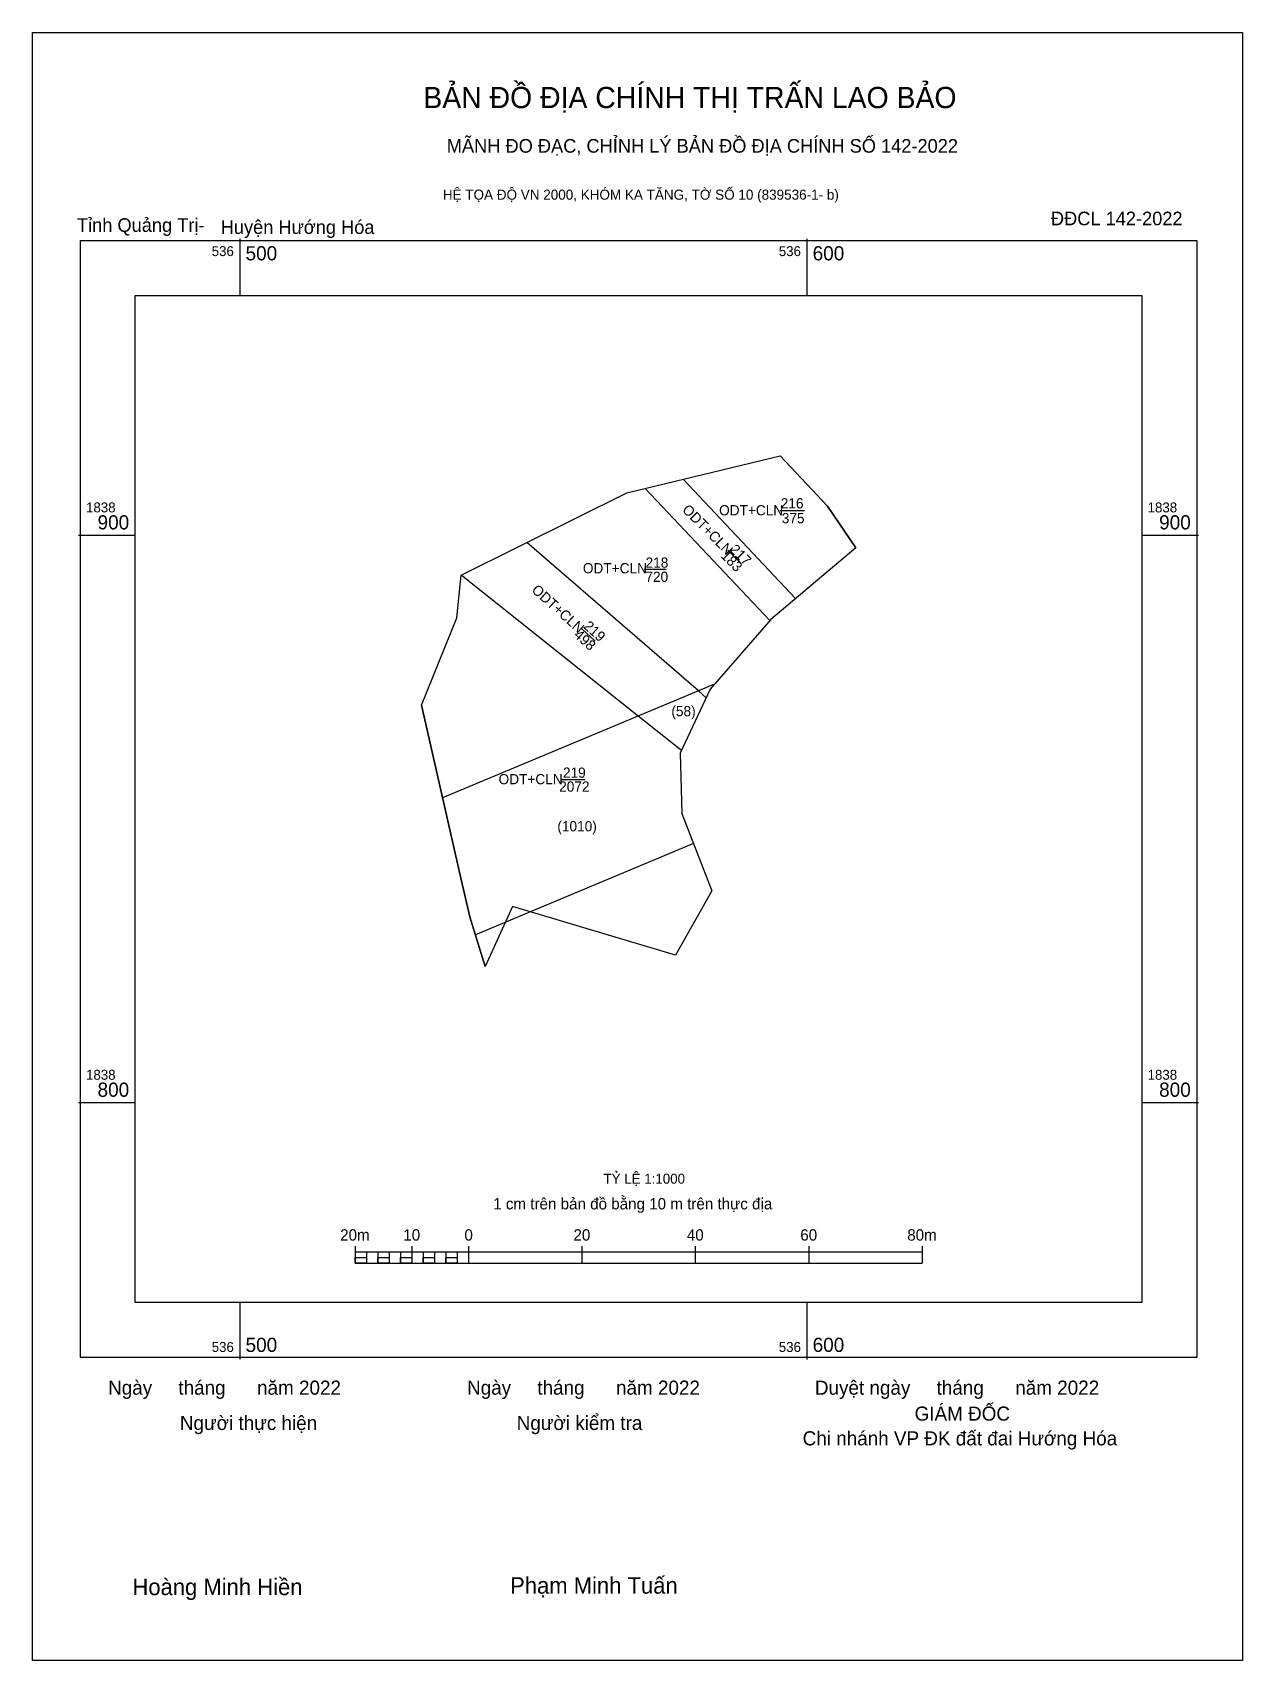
# Model space of a CAD drawing. Extents: x 535641 to 536677, y 1837730 to 1838989.
# Drawn here: x 536463.4 to 536676.8, y 1838701.7 to 1838988.6 of the extents above.
import ezdxf

# ---------------------------------------------------------------- set-up
doc = ezdxf.new("R2010")
doc.units = 0
for name, color, linetype in [('Level 1', 7, 'Continuous'), ('Level 10', 7, 'Continuous'), ('Level 15', 7, 'Continuous'), ('Level 6', 7, 'Continuous'), ('Level 62', 7, 'Continuous'), ('Level 63', 7, 'Continuous'), ('Level 9', 7, 'Continuous')]:
    doc.layers.add(name, color=color, linetype=linetype)

msp = doc.modelspace()

# ---------------------------------------------------------------- linework, layer by layer
at = {"layer": 'Level 1'}
msp.add_line((536580.01, 1838845.62), (536541.53, 1838829.57), dxfattribs=at)
msp.add_lwpolyline([(536583.71, 1838873.7), (536535.74, 1838853.7)], dxfattribs=at)
at = {"layer": 'Level 10'}
msp.add_lwpolyline([(536595.29, 1838913.98), (536603.63, 1838905.07), (536608.62, 1838897.75), (536593.62, 1838885.14), (536582.95, 1838872.83), (536577.61, 1838861.54), (536577.96, 1838850.95), (536583.22, 1838837.3), (536576.83, 1838825.95), (536548.09, 1838834.56), (536543.25, 1838823.96), (536540.56, 1838832.7), (536538.87, 1838840.06), (536532, 1838870), (536538.24, 1838885.42), (536539, 1838892.94), (536559.27, 1838903), (536568.23, 1838907.44)], close=True, dxfattribs=at)
at = {"layer": 'Level 15'}
msp.add_lwpolyline([(536463.44, 1838988.57), (536676.79, 1838988.57), (536676.79, 1838701.65), (536463.44, 1838701.65)], close=True, dxfattribs=at)
at = {"layer": 'Level 6'}
for points in [[(536608.62, 1838897.75), (536603.63, 1838905.07), (536595.29, 1838913.98)], [(536532, 1838870), (536538.87, 1838840.06)], [(536538.87, 1838840.06), (536540.56, 1838832.7), (536543.25, 1838823.96)]]:
    msp.add_lwpolyline(points, dxfattribs=at)
at = {"layer": 'Level 62'}
msp.add_lwpolyline([(536481.55, 1838942.23), (536659.07, 1838942.23), (536659.07, 1838764.72), (536481.55, 1838764.72)], close=True, dxfattribs=at)
at = {"layer": 'Level 63'}
for p, q in [((536500, 1838952.23), (536500, 1838942.23)), ((536600, 1838952.23), (536600, 1838942.23)), ((536471.55, 1838900), (536481.55, 1838900)), ((536659.07, 1838900), (536669.07, 1838900)), ((536471.55, 1838800), (536481.55, 1838800)), ((536659.07, 1838800), (536669.07, 1838800)), ((536520.31, 1838774.65), (536520.31, 1838771.65)), ((536520.31, 1838773.65), (536620.31, 1838773.65)), ((536522.31, 1838773.65), (536522.31, 1838771.65)), ((536524.31, 1838773.65), (536524.31, 1838771.65)), ((536526.31, 1838773.65), (536526.31, 1838771.65)), ((536528.31, 1838773.65), (536528.31, 1838771.65)), ((536530.31, 1838774.65), (536530.31, 1838771.65)), ((536530.31, 1838773.65), (536530.31, 1838771.65)), ((536532.31, 1838773.65), (536532.31, 1838771.65)), ((536534.31, 1838773.65), (536534.31, 1838771.65)), ((536536.31, 1838773.65), (536536.31, 1838771.65)), ((536538.31, 1838773.65), (536538.31, 1838771.65)), ((536540.31, 1838774.65), (536540.31, 1838771.65)), ((536540.31, 1838773.65), (536540.31, 1838771.65)), ((536560.31, 1838774.65), (536560.31, 1838771.65)), ((536580.31, 1838774.65), (536580.31, 1838771.65)), ((536600.31, 1838774.65), (536600.31, 1838771.65)), ((536620.31, 1838774.65), (536620.31, 1838771.65)), ((536520.31, 1838771.65), (536620.31, 1838771.65)), ((536500, 1838764.72), (536500, 1838754.72)), ((536600, 1838764.72), (536600, 1838754.72))]:
    msp.add_line(p, q, dxfattribs=at)
for points in [[(536471.87, 1838951.92), (536668.75, 1838951.92), (536668.75, 1838755.03), (536471.87, 1838755.03)], [(536520.31, 1838772.65), (536522.31, 1838772.65), (536522.31, 1838771.65), (536520.31, 1838771.65)], [(536520.31, 1838772.65), (536522.31, 1838772.65), (536522.31, 1838771.65), (536520.31, 1838771.65)], [(536524.31, 1838772.65), (536526.31, 1838772.65), (536526.31, 1838771.65), (536524.31, 1838771.65)], [(536528.31, 1838772.65), (536530.31, 1838772.65), (536530.31, 1838771.65), (536528.31, 1838771.65)], [(536532.31, 1838772.65), (536534.31, 1838772.65), (536534.31, 1838771.65), (536532.31, 1838771.65)], [(536536.31, 1838772.65), (536538.31, 1838772.65), (536538.31, 1838771.65), (536536.31, 1838771.65)]]:
    msp.add_lwpolyline(points, close=True, dxfattribs=at)
at = {"layer": 'Level 9'}
for p, q in [((536598, 1838888.82), (536578.15, 1838909.85)), ((536593.43, 1838884.92), (536571.44, 1838908.22)), ((536595.23, 1838904.34), (536599.55, 1838904.34)), ((536580.87, 1838872.52), (536550.59, 1838898.69)), ((536586.02, 1838897.36), (536588.3, 1838895.09)), ((536570.25, 1838868.09), (536539, 1838892.94)), ((536571.3, 1838893.97), (536575.15, 1838893.97)), ((536560.29, 1838883.47), (536562.67, 1838881.33)), ((536582.24, 1838871.33), (536580.87, 1838872.52)), ((536577.85, 1838862.05), (536570.25, 1838868.09)), ((536556.62, 1838856.91), (536560.88, 1838856.91))]:
    msp.add_line(p, q, dxfattribs=at)

# ---------------------------------------------------------------- texts
at = {"layer": 'Level 6'}
msp.add_text('TỶ LỆ 1:1000', height=1.7579, dxfattribs=at).set_placement((536564.12, 1838785.68))
at = {"layer": 'Level 63'}
for s, height, p in [('BẢN ĐỒ ĐỊA CHÍNH THỊ TRẤN LAO BẢO', 3.7437, (536532.35, 1838975.25)), ('MÃNH ĐO ĐẠC, CHỈNH LÝ BẢN ĐỒ ĐỊA CHÍNH SỐ 142-2022', 2.4022, (536536.49, 1838967.4)), ('HỆ TỌA ĐỘ VN 2000, KHÓM KA TĂNG, TỜ SỐ 10 (839536-1- b)', 1.7782, (536535.79, 1838959.11)), ('536', 1.75, (536495.03, 1838949.17)), ('500', 2.5, (536501, 1838948.42)), ('536', 1.75, (536595.03, 1838949.17)), ('600', 2.5, (536601, 1838948.42)), ('1838', 1.75, (536472.87, 1838904)), ('1838', 1.75, (536660.07, 1838904)), ('900', 2.5, (536474.9, 1838901)), ('900', 2.5, (536662.1, 1838901)), ('1838', 1.75, (536472.87, 1838804)), ('800', 2.5, (536474.9, 1838801)), ('1838', 1.75, (536660.07, 1838804)), ('800', 2.5, (536662.1, 1838801)), ('1 cm trên bản đồ bằng 10 m trên thực địa', 2, (536544.67, 1838781.15)), ('20m', 2, (536517.68, 1838775.65)), ('10', 2, (536528.82, 1838775.65)), ('0', 2, (536539.6, 1838775.65)), ('20', 2, (536558.82, 1838775.65)), ('40', 2, (536578.82, 1838775.65)), ('60', 2, (536598.82, 1838775.65)), ('80m', 2, (536617.68, 1838775.65)), ('536', 1.75, (536495.03, 1838756.03)), ('500', 2.5, (536501, 1838756.03)), ('536', 1.75, (536595.03, 1838756.03)), ('600', 2.5, (536601, 1838756.03)), ('Ngày     tháng      năm 2022', 2.4883, (536476.76, 1838748.49)), ('Ngày     tháng      năm 2022', 2.4883, (536540.06, 1838748.49)), ('Duyệt ngày     tháng      năm 2022', 2.4883, (536601.4, 1838748.49)), ('GIÁM ĐỐC', 2.488, (536618.98, 1838743.92)), ('Người thực hiện', 2.4883, (536489.42, 1838742.27)), ('Người kiểm tra', 2.4883, (536548.81, 1838742.27)), ('Chi nhánh VP ĐK đất đai Hướng Hóa', 2.4883, (536599.24, 1838739.56)), ('Hoàng Minh Hiền', 2.9024, (536481.05, 1838713.16)), ('Phạm Minh Tuấn', 2.9024, (536547.65, 1838713.42))]:
    msp.add_text(s, height=height, dxfattribs=at).set_placement(p)
at = {"layer": 'Level 9'}
for s, height, p in [('Tỉnh Quảng Trị-', 2.4022, (536471.27, 1838953.44)), ('Huyện Hướng Hóa', 2.4022, (536496.62, 1838953.08)), ('ĐĐCL 142-2022', 2.4022, (536643.02, 1838954.6)), ('ODT+CLN', 1.8, (536584.5, 1838903.48)), ('216', 1.8, (536595.38, 1838904.7)), ('375', 1.8, (536595.56, 1838902.09)), ('218', 1.8, (536571.54, 1838894.25)), ('ODT+CLN', 1.8, (536560.48, 1838893.26)), ('720', 1.8, (536571.51, 1838891.76)), ('(58)', 1.8, (536576.09, 1838868.08)), ('219', 1.8, (536556.97, 1838857.23)), ('ODT+CLN', 1.8, (536545.62, 1838856.08)), ('2072', 1.8, (536556.3, 1838854.78)), ('(1010)', 1.8, (536555.98, 1838847.79))]:
    msp.add_text(s, height=height, dxfattribs=at).set_placement(p)
for s, rotation, p in [('ODT+CLN', 315, (536577.87, 1838904.32)), ('217', 315, (536586.25, 1838897.3)), ('183', 315, (536584.68, 1838896.21)), ('ODT+CLN', 318.0521, (536551.31, 1838890.12)), ('219', 318.0521, (536560.46, 1838883.74)), ('498', 318.0521, (536558.76, 1838882.19))]:
    msp.add_text(s, height=1.8, rotation=rotation, dxfattribs=at).set_placement(p)

doc.saveas('drawing.dxf')
